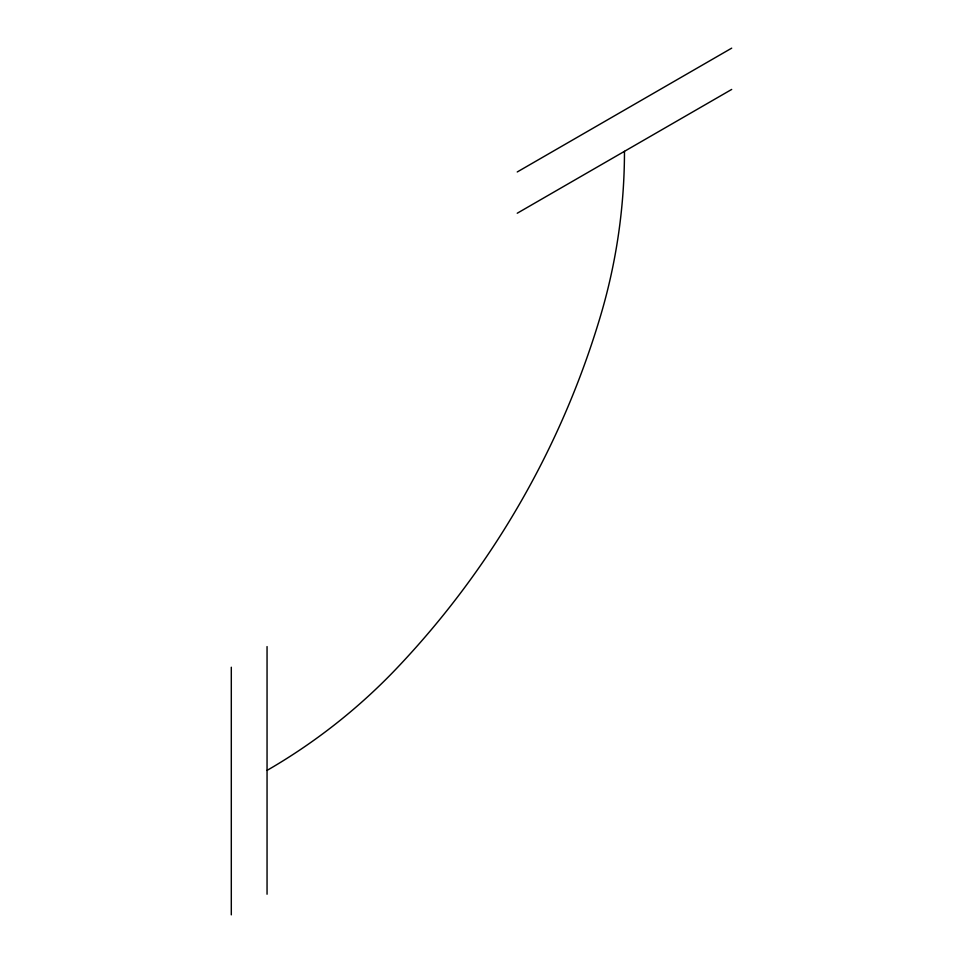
<?xml version="1.0" encoding="UTF-8"?>
<svg xmlns="http://www.w3.org/2000/svg" width="963" height="963" viewBox="0 0 963 963"><rect width="100%" height="100%" fill="white"/><g stroke="black" fill="none" stroke-linecap="round" stroke-linejoin="round"><path stroke-width="1.44" d="M517.239 171.968L731.699 48.15M517.239 213.232L731.699 89.427M267.052 646.582L267.052 894.218M231.301 667.227L231.301 914.85M267.052 770.4A577.619 577.619 0 0 0 397.575 667.407A872.622 872.622 0 0 0 600.539 315.864A577.619 577.619 0 0 0 624.469 151.323"/></g></svg>
